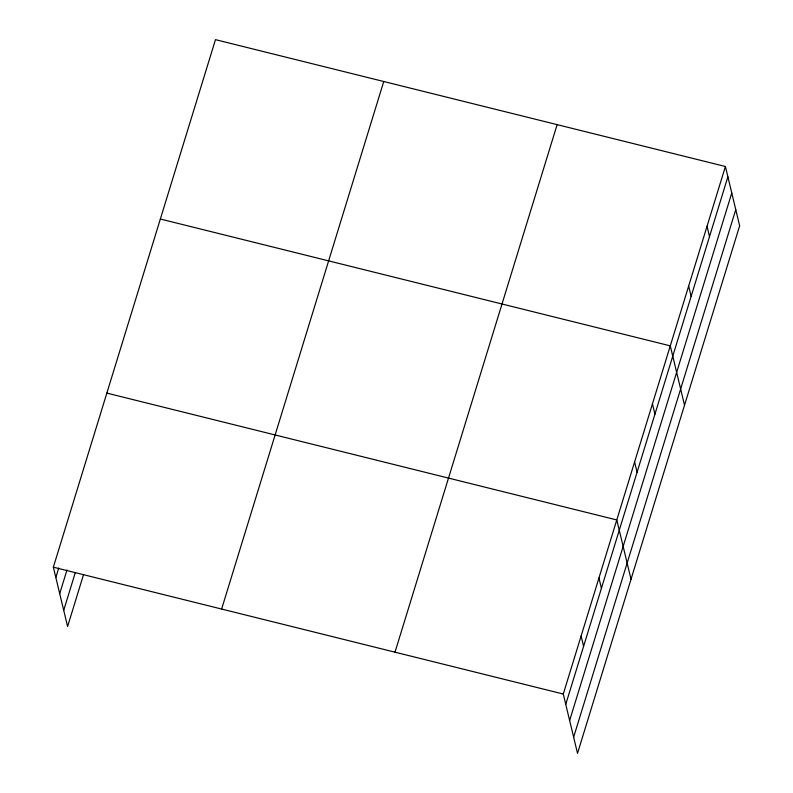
<?xml version="1.0" encoding="UTF-8"?>
<svg xmlns="http://www.w3.org/2000/svg" width="793" height="793" viewBox="0 0 793 793"><rect width="100%" height="100%" fill="white"/><g stroke="black" fill="none" stroke-linecap="round" stroke-linejoin="round"><path stroke-width="1.19" d="M83.602 574.39L67.593 626.5L53.349 567.183L215.478 39.65L725.407 166.5L739.651 225.817L577.522 753.35L563.278 694.034L725.407 166.5M55.827 577.492L58.732 568.016M59.703 593.67L66.989 569.979M63.708 610.332L75.355 572.437M221.624 609.044L383.753 81.51M395.003 652.173L557.132 124.64M565.756 704.343L727.885 176.799M569.642 720.51L731.77 192.977M573.636 737.173L735.765 209.639M160.355 219.017L670.283 345.857L684.528 405.173M106.847 393.1L616.785 519.95L631.03 579.267M53.349 567.183L563.278 694.034M707.039 226.283L709.507 236.592M688.661 286.075L691.139 296.374M652.451 403.885L654.929 414.194M634.618 461.913L637.096 472.222M598.953 577.978L601.421 588.277M581.12 636.006L583.589 646.315"/></g></svg>
